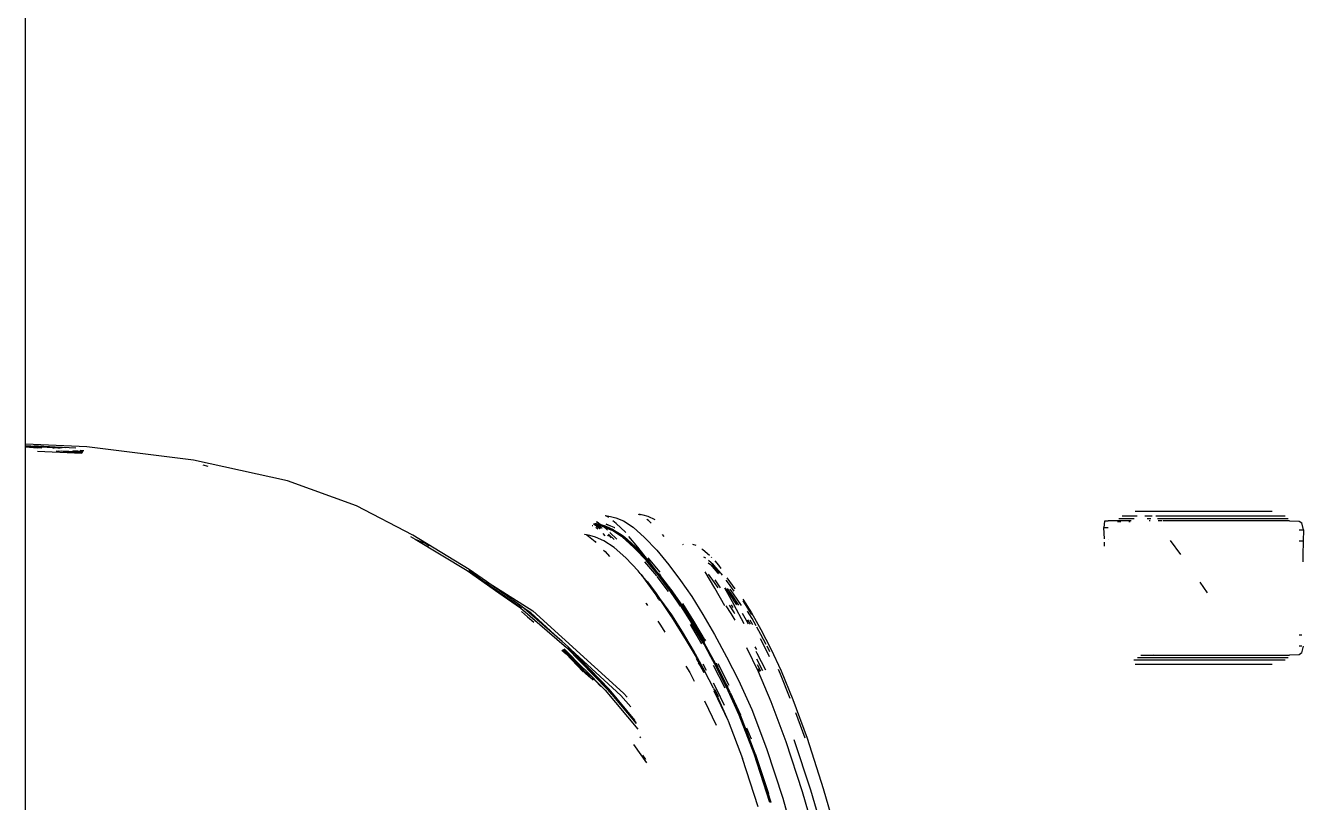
# Model space of a CAD drawing. Header units: millimetres. Extents: x -41292 to 298682, y -22072 to 33155.
# Drawn here: x 26074.7 to 26446, y 12068.3 to 12294.2 of the extents above; entities that cross this region are included whole.
import ezdxf

# ---------------------------------------------------------------- set-up
doc = ezdxf.new("R2010")
doc.units = ezdxf.units.MM

# ---------------------------------------------------------------- blocks, each defined once
blk = doc.blocks.new('AHSISHEUD')
for p, q in [((26702.05, 29820.53), (26702.05, 30274.41)), ((26719.83, 29819.85), (26702.05, 29820.53)), ((26702.05, 29820.07), (26702.05, 29820.53)), ((26711.46, 29819.5), (26702.05, 29820.07)), ((26706.41, 29819.76), (26702.05, 29820.07)), ((26702.05, 29820.04), (26702.05, 29820.07)), ((26702.05, 29820.04), (26706.41, 29819.76)), ((26702.05, 29819.83), (26702.05, 29820.04)), ((26702.05, 29819.83), (26706.78, 29819.53)), ((26702.05, 29819.81), (26702.05, 29819.83)), ((26702.05, 29819.81), (26705.52, 29819.54)), ((26702.05, 29345.12), (26702.05, 29819.81)), ((26702.22, 29820.13), (26711.46, 29819.5)), ((26705.8, 29819.99), (26704.57, 29820.04)), ((26713.7, 29819.49), (26705.8, 29819.99)), ((26712.08, 29819.5), (26705.8, 29819.99)), ((26709.93, 29819.51), (26706.41, 29819.76)), ((26709.93, 29819.51), (26710.35, 29819.51)), ((26710.86, 29819.8), (26716.62, 29819.47)), ((26711.46, 29819.5), (26712.08, 29819.5)), ((26712.72, 29819.49), (26712.08, 29819.5)), ((26750.83, 29815.95), (26719.83, 29819.85)), ((26718.38, 29817.84), (26705.47, 29818.42)), ((26710.95, 29818.6), (26712.99, 29818.5)), ((26711.7, 29818.62), (26712.99, 29818.5)), ((26712.62, 29818.65), (26718.71, 29818.36)), ((26712.99, 29818.5), (26718.49, 29818.01)), ((26712.99, 29818.5), (26718.64, 29818.25)), ((26715.82, 29818.75), (26718.81, 29818.52)), ((26717.94, 29818.82), (26718.96, 29818.75)), ((26778.13, 29809.95), (26750.83, 29815.95)), ((26750.41, 29815.19), (26750.44, 29815.19)), ((26753.6, 29814.55), (26755, 29814.23)), ((26798.23, 29802.65), (26778.13, 29809.95)), ((26814.53, 29794.15), (26798.23, 29802.65)), ((27029.15, 29800.96), (27024.45, 29800.96)), ((27064.25, 29800.96), (27029.22, 29800.96)), ((26867.13, 29797.35), (26867.03, 29797.35)), ((26867.03, 29797.35), (26867.23, 29797.25)), ((26867.33, 29797.25), (26867.13, 29797.35)), ((26867.23, 29797.25), (26867.13, 29797.25)), ((26867.23, 29797.25), (26867.33, 29797.25)), ((26867.33, 29797.55), (26867.63, 29797.55)), ((26867.33, 29797.25), (26867.38, 29797.22)), ((26867.43, 29797.25), (26867.38, 29797.22)), ((26867.38, 29797.22), (26867.43, 29797.15)), ((26867.43, 29797.45), (26867.73, 29797.45)), ((26867.63, 29797.25), (26867.43, 29797.25)), ((26867.53, 29797.15), (26867.43, 29797.15)), ((26867.53, 29797.15), (26867.73, 29797.15)), ((26867.53, 29797.15), (26868.33, 29796.65)), ((26867.53, 29797.15), (26868.03, 29796.75)), ((26867.73, 29797.45), (26867.63, 29797.55)), ((26867.63, 29797.55), (26867.93, 29797.55)), ((26867.63, 29797.25), (26867.73, 29797.15)), ((26867.93, 29797.25), (26867.63, 29797.25)), ((26868.03, 29797.15), (26867.63, 29797.25)), ((26867.78, 29797.45), (26867.73, 29797.45)), ((26867.73, 29797.15), (26867.78, 29797.15)), ((26867.93, 29797.32), (26867.78, 29797.45)), ((26867.78, 29797.45), (26867.93, 29797.45)), ((26867.93, 29797.35), (26867.78, 29797.45)), ((26867.78, 29797.15), (26867.8, 29797.13)), ((26868.03, 29797.15), (26867.8, 29797.13)), ((26868.4, 29797), (26867.8, 29797.13)), ((26867.8, 29797.13), (26868.53, 29796.65)), ((26867.83, 29797.95), (26868.13, 29797.95)), ((26867.93, 29797.55), (26868.83, 29797.35)), ((26867.93, 29797.25), (26868.15, 29797.2)), ((26868.23, 29797.12), (26868.03, 29797.15)), ((26868.13, 29797.95), (26869.03, 29797.35)), ((26868.23, 29797.12), (26868.15, 29797.2)), ((26868.83, 29797.05), (26868.15, 29797.2)), ((26868.16, 29797.42), (26868.93, 29797.25)), ((26868.25, 29797.1), (26868.23, 29797.12)), ((26868.3, 29797.1), (26868.25, 29797.1)), ((26868.33, 29797.08), (26868.3, 29797.1)), ((26868.53, 29797.05), (26868.33, 29797.08)), ((26868.4, 29797), (26868.33, 29797.08)), ((26868.48, 29796.98), (26868.4, 29797)), ((26868.65, 29797.01), (26868.53, 29797.05)), ((26868.93, 29796.95), (26868.65, 29797.01)), ((26868.83, 29797.35), (26869.15, 29797.25)), ((26869.71, 29796.77), (26868.83, 29797.05)), ((26868.93, 29797.25), (26869.28, 29797.14)), ((26869.03, 29797.35), (26869.15, 29797.25)), ((26869.15, 29797.25), (26870.43, 29796.85)), ((26869.15, 29797.25), (26869.28, 29797.14)), ((26869.28, 29797.14), (26870.53, 29796.75)), ((26869.28, 29797.14), (26869.71, 29796.77)), ((26870.53, 29799.75), (26870.63, 29799.85)), ((26870.83, 29799.65), (26870.53, 29799.75)), ((26870.63, 29799.85), (26871.03, 29799.75)), ((26872.13, 29796.71), (26870.73, 29797.35)), ((26871.49, 29799.25), (26870.83, 29799.65)), ((26872.13, 29796.71), (26870.83, 29797.25)), ((26871.03, 29799.75), (26872.03, 29799.55)), ((26872.03, 29799.55), (26873.53, 29799.15)), ((26873.63, 29797.55), (26872.71, 29798.32)), ((26873.53, 29799.15), (26875.83, 29798.25)), ((26876.33, 29794.95), (26873.63, 29797.55)), ((26875.83, 29798.25), (26878.63, 29796.45)), ((26880.23, 29800.25), (26880.63, 29800.25)), ((26880.23, 29800.15), (26880.23, 29800.25)), ((26880.53, 29800.05), (26880.23, 29800.15)), ((26880.7, 29799.96), (26880.53, 29800.05)), ((26880.63, 29800.25), (26881.43, 29800.05)), ((26881.43, 29800.05), (26882.83, 29799.65)), ((26883.03, 29798.35), (26882.56, 29798.7)), ((26882.83, 29799.65), (26884.93, 29798.65)), ((26883.83, 29797.62), (26883.03, 29798.35)), ((27015.55, 29798.16), (27015.35, 29796.36)), ((27016.65, 29798.26), (27015.55, 29798.16)), ((27016.65, 29798.16), (27015.55, 29798.16)), ((27023.33, 29798.26), (27016.65, 29798.26)), ((27020.25, 29797.96), (27019.35, 29797.96)), ((27019.75, 29798.96), (27024.15, 29798.96)), ((27020.65, 29799.76), (27025.08, 29799.76)), ((27022.98, 29797.96), (27022.65, 29797.96)), ((27027.26, 29799.76), (27029.41, 29799.76)), ((27027.97, 29798.96), (27029.03, 29798.96)), ((27028.79, 29798.26), (27028.56, 29798.26)), ((27030.42, 29799.76), (27068.05, 29799.76)), ((27030.9, 29798.96), (27031.91, 29798.96)), ((27032.22, 29798.26), (27031.15, 29798.26)), ((27031.97, 29798.96), (27068.95, 29798.96)), ((27069.25, 29798.26), (27032.51, 29798.26)), ((27069.25, 29798.26), (27072.15, 29798.16)), ((27072.15, 29798.16), (27072.85, 29797.66)), ((27073.35, 29795.66), (27072.85, 29797.66)), ((26813.93, 29793.75), (26815.22, 29792.99)), ((26830.93, 29784.15), (26814.53, 29794.15)), ((26864.53, 29794.35), (26864.43, 29794.45)), ((26865.03, 29794.25), (26864.53, 29794.35)), ((26866.03, 29794.05), (26865.03, 29794.25)), ((26865.03, 29794.25), (26865.63, 29793.85)), ((26865.63, 29793.85), (26867.53, 29792.25)), ((26867.63, 29793.55), (26866.03, 29794.05)), ((26866.83, 29796.85), (26866.63, 29796.85)), ((26870.03, 29792.45), (26867.63, 29793.55)), ((26868.31, 29795.88), (26867.73, 29796.35)), ((26868.03, 29796.75), (26868.13, 29796.65)), ((26868.03, 29796.75), (26868.33, 29796.65)), ((26868.13, 29796.65), (26868.22, 29796.62)), ((26868.22, 29796.62), (26868.33, 29796.55)), ((26868.33, 29796.65), (26868.45, 29796.55)), ((26868.33, 29796.65), (26868.64, 29796.56)), ((26868.33, 29796.55), (26868.94, 29796.06)), ((26868.33, 29796.55), (26868.45, 29796.55)), ((26868.45, 29796.55), (26869.01, 29796.08)), ((26868.45, 29796.55), (26868.78, 29796.45)), ((26868.53, 29796.95), (26868.48, 29796.98)), ((26868.63, 29796.85), (26868.53, 29796.95)), ((26868.63, 29796.95), (26868.53, 29796.95)), ((26868.53, 29796.65), (26868.64, 29796.56)), ((26870.02, 29796.52), (26868.63, 29796.95)), ((26869.22, 29796.38), (26868.63, 29796.85)), ((26868.64, 29796.56), (26868.73, 29796.55)), ((26868.64, 29796.56), (26868.78, 29796.45)), ((26868.73, 29796.55), (26868.76, 29796.52)), ((26868.76, 29796.52), (26868.89, 29796.41)), ((26868.76, 29796.52), (26869.22, 29796.38)), ((26868.78, 29796.45), (26868.89, 29796.41)), ((26868.89, 29796.41), (26869.22, 29796.14)), ((26868.89, 29796.41), (26869.18, 29796.13)), ((26868.89, 29796.41), (26869.36, 29796.26)), ((26869.84, 29796.66), (26868.93, 29796.95)), ((26869.36, 29796.26), (26869.22, 29796.38)), ((26869.22, 29796.38), (26869.63, 29796.25)), ((26869.44, 29796.2), (26869.36, 29796.26)), ((26869.44, 29796.2), (26869.51, 29796.22)), ((26870.43, 29796.55), (26869.71, 29796.77)), ((26869.71, 29796.77), (26869.84, 29796.66)), ((26869.89, 29796.62), (26869.84, 29796.66)), ((26870.13, 29796.55), (26869.89, 29796.62)), ((26869.89, 29796.62), (26870.02, 29796.52)), ((26870.49, 29793.96), (26869.92, 29794.56)), ((26870.23, 29796.45), (26870.02, 29796.52)), ((26870.02, 29796.52), (26870.93, 29795.75)), ((26872.43, 29795.55), (26870.13, 29796.55)), ((26870.53, 29796.45), (26870.13, 29796.55)), ((26872.39, 29795.51), (26870.23, 29796.45)), ((26870.43, 29796.85), (26871.73, 29796.23)), ((26872.73, 29795.55), (26870.43, 29796.55)), ((26870.53, 29796.75), (26871.73, 29796.23)), ((26872.83, 29795.45), (26870.53, 29796.45)), ((26870.93, 29795.75), (26871.12, 29795.57)), ((26871.17, 29794.11), (26871.4, 29793.88)), ((26871.31, 29794.27), (26872.22, 29793.36)), ((26873.04, 29792.84), (26871.44, 29794.44)), ((26871.73, 29796.23), (26872.75, 29795.78)), ((26871.73, 29796.23), (26872.73, 29795.75)), ((26871.82, 29794.89), (26873.83, 29792.95)), ((26871.97, 29795.08), (26872.03, 29795.05)), ((26873.09, 29796.31), (26872.13, 29796.71)), ((26875.24, 29793.73), (26872.43, 29795.55)), ((26872.73, 29795.75), (26874.63, 29794.61)), ((26872.83, 29795.45), (26872.73, 29795.55)), ((26875.73, 29793.65), (26872.83, 29795.45)), ((26873.13, 29796.25), (26873.09, 29796.31)), ((26873.23, 29796.25), (26873.13, 29796.25)), ((26874.63, 29794.61), (26875.73, 29793.91)), ((26874.63, 29794.61), (26875.73, 29793.95)), ((26875.4, 29793.63), (26875.24, 29793.73)), ((26875.43, 29793.65), (26875.24, 29793.73)), ((26878.83, 29790.55), (26875.43, 29793.65)), ((26875.73, 29793.95), (26875.73, 29793.91)), ((26875.73, 29793.91), (26875.83, 29793.85)), ((26875.83, 29793.55), (26875.73, 29793.65)), ((26875.83, 29793.85), (26876.03, 29793.67)), ((26876.13, 29793.29), (26875.83, 29793.55)), ((26876.03, 29793.67), (26879.13, 29790.85)), ((26876.03, 29793.67), (26879.03, 29790.85)), ((26876.48, 29794.76), (26876.33, 29794.95)), ((26879.93, 29790.65), (26877.31, 29793.78)), ((26878.63, 29796.45), (26881.93, 29793.45)), ((26881.93, 29793.45), (26885.43, 29789.75)), ((26887.59, 29793.72), (26887.07, 29794.31)), ((27015.53, 29793.09), (27015.35, 29796.36)), ((27015.35, 29796.36), (27016.65, 29796.36)), ((27072.15, 29795.66), (27072.85, 29795.66)), ((27072.9, 29795.66), (27073.35, 29795.66)), ((27073.35, 29795.66), (27073.25, 29792.36)), ((26815.22, 29792.99), (26818.32, 29791.65)), ((26815.22, 29792.99), (26830.33, 29783.85)), ((26818.32, 29791.65), (26819.32, 29791.02)), ((26867.53, 29792.25), (26867.75, 29792.02)), ((26870.01, 29789.77), (26870.43, 29789.35)), ((26873.03, 29790.55), (26870.03, 29792.45)), ((26876.43, 29787.55), (26873.03, 29790.55)), ((26879.13, 29790.55), (26876.13, 29793.29)), ((26879.23, 29790.55), (26878.38, 29791.3)), ((26878.89, 29790.49), (26878.83, 29790.55)), ((26878.93, 29790.45), (26878.89, 29790.49)), ((26879.11, 29790.25), (26878.93, 29790.45)), ((26879.03, 29790.85), (26882.63, 29787.05)), ((26882.43, 29786.75), (26879.11, 29790.25)), ((26879.13, 29790.85), (26882.73, 29787.05)), ((26882.63, 29786.85), (26879.13, 29790.55)), ((26882.63, 29786.85), (26879.23, 29790.55)), ((26882.73, 29787.05), (26879.93, 29790.65)), ((26885.43, 29789.75), (26888.93, 29785.45)), ((26893.03, 29791.45), (26893.19, 29791.5)), ((26893.03, 29791.42), (26893.03, 29791.45)), ((26895.8, 29791.51), (26896.77, 29791.17)), ((26898.5, 29790.14), (26898.83, 29789.95)), ((26898.83, 29789.95), (26900.74, 29788.28)), ((27015.59, 29790.93), (27015.56, 29792.13)), ((27016.58, 29792.86), (27016.65, 29792.86)), ((27034.63, 29792.55), (27037.63, 29788.45)), ((27072.85, 29792.36), (27072.15, 29792.36)), ((27073.25, 29792.36), (27072.99, 29792.36)), ((27073.25, 29792.36), (27073.15, 29788.26)), ((26870.43, 29789.35), (26871.67, 29787.94)), ((26880.03, 29783.75), (26876.43, 29787.55)), ((26881.93, 29786.35), (26885.33, 29782.25)), ((26882.43, 29786.65), (26882.37, 29786.71)), ((26883.99, 29784.82), (26882.43, 29786.75)), ((26883.99, 29784.82), (26882.43, 29786.65)), ((26882.63, 29787.05), (26885.03, 29784.08)), ((26882.73, 29786.75), (26882.63, 29786.85)), ((26882.73, 29787.05), (26883.1, 29786.59)), ((26883.29, 29786.05), (26882.73, 29786.75)), ((26886.43, 29783.35), (26882.93, 29787.55)), ((26883.3, 29786.4), (26883.1, 29786.59)), ((26886.07, 29782.62), (26883.29, 29786.05)), ((26885.59, 29783.29), (26883.29, 29786.05)), ((26899.07, 29787.81), (26899.59, 29787.49)), ((26900.37, 29786.12), (26901.03, 29785.55)), ((26901.93, 29785.45), (26900.52, 29786.72)), ((26901.26, 29787.8), (26901.39, 29787.66)), ((26902.28, 29786.65), (26903.43, 29785.35)), ((27073.15, 29788.26), (27073.15, 29786.32)), ((26830.33, 29783.85), (26839.57, 29777.35)), ((26830.73, 29783.85), (26830.93, 29783.75)), ((26835.94, 29780.6), (26830.93, 29784.15)), ((26830.93, 29783.75), (26834.01, 29781.81)), ((26830.93, 29783.75), (26846.13, 29772.95)), ((26880.66, 29782.98), (26880.03, 29783.75)), ((26880.66, 29782.98), (26880.83, 29782.75)), ((26880.83, 29782.75), (26880.93, 29782.65)), ((26880.93, 29782.65), (26882.07, 29781.05)), ((26882.27, 29781.05), (26880.93, 29782.65)), ((26885.93, 29782.55), (26883.99, 29784.82)), ((26885.83, 29782.55), (26883.99, 29784.82)), ((26885.03, 29784.08), (26886.03, 29782.85)), ((26885.59, 29783.29), (26885.03, 29784.08)), ((26885.43, 29782.15), (26888.73, 29777.75)), ((26886.13, 29782.65), (26885.59, 29783.29)), ((26886.07, 29782.62), (26885.59, 29783.29)), ((26889.13, 29778.15), (26885.83, 29782.55)), ((26889.13, 29778.15), (26885.93, 29782.55)), ((26886.03, 29782.85), (26886.13, 29782.65)), ((26886.13, 29782.55), (26886.07, 29782.62)), ((26886.08, 29782.91), (26886.13, 29782.85)), ((26886.13, 29782.85), (26886.52, 29782.34)), ((26888.68, 29779.25), (26886.13, 29782.65)), ((26886.13, 29782.65), (26889.44, 29778.46)), ((26888.33, 29779.45), (26886.13, 29782.55)), ((26888.68, 29779.25), (26886.13, 29782.55)), ((26888.93, 29785.45), (26892.33, 29780.95)), ((26902.33, 29778.75), (26899.53, 29783.45)), ((26900.39, 29782.75), (26902.13, 29780.35)), ((26901.03, 29785.55), (26903.23, 29783.05)), ((26901.43, 29785.45), (26903.73, 29783.05)), ((26904.13, 29782.95), (26901.93, 29785.45)), ((26903.23, 29783.05), (26903.34, 29782.91)), ((26903.43, 29785.35), (26904.11, 29784.47)), ((26904.5, 29782.47), (26904.13, 29782.95)), ((26835.94, 29780.6), (26849.42, 29772.15)), ((26846.33, 29773.25), (26835.94, 29780.6)), ((26882.07, 29781.05), (26885.13, 29776.75)), ((26882.07, 29781.05), (26885.13, 29776.85)), ((26882.27, 29781.05), (26882.71, 29780.51)), ((26882.71, 29780.51), (26885.33, 29777.05)), ((26883.43, 29779.65), (26882.71, 29780.51)), ((26882.71, 29780.51), (26885.33, 29776.85)), ((26885.33, 29777.05), (26883.43, 29779.65)), ((26889.13, 29778.15), (26888.33, 29779.45)), ((26889.43, 29778.25), (26888.68, 29779.25)), ((26889.44, 29778.46), (26889.53, 29778.35)), ((26892.33, 29780.95), (26895.63, 29776.25)), ((26902.13, 29780.35), (26903.2, 29778.78)), ((26905.23, 29773.55), (26902.33, 29778.75)), ((26903.97, 29778.81), (26902.39, 29781.1)), ((26905.13, 29778.85), (26907.83, 29773.95)), ((26906.83, 29776.65), (26905.3, 29778.8)), ((26906.33, 29780.15), (26905.62, 29781.05)), ((26905.83, 29781.75), (26908.13, 29778.55)), ((26905.9, 29778.64), (26907.13, 29776.85)), ((26907.95, 29777.86), (26906.33, 29780.15)), ((26906.64, 29778.44), (26906.68, 29778.43)), ((27045.43, 29777.35), (27043.33, 29780.45)), ((26841.46, 29776.17), (26839.57, 29777.35)), ((26839.57, 29777.35), (26845.83, 29772.95)), ((26885.13, 29776.85), (26886.29, 29775.09)), ((26885.13, 29776.75), (26885.87, 29775.64)), ((26885.33, 29777.05), (26885.43, 29776.85)), ((26886.08, 29776.08), (26885.33, 29777.05)), ((26885.33, 29776.85), (26889.63, 29770.45)), ((26885.43, 29776.85), (26889.63, 29770.45)), ((26889.73, 29770.55), (26885.43, 29776.85)), ((26886.63, 29775.35), (26886.08, 29776.08)), ((26889.83, 29770.95), (26886.63, 29775.35)), ((26889.83, 29770.55), (26886.63, 29775.35)), ((26889.23, 29778.05), (26889.13, 29778.15)), ((26890.03, 29776.9), (26889.23, 29778.05)), ((26889.53, 29778.15), (26889.43, 29778.25)), ((26889.53, 29778.35), (26892.73, 29773.75)), ((26889.53, 29778.35), (26892.63, 29773.75)), ((26892.63, 29773.65), (26889.53, 29778.15)), ((26890.07, 29776.84), (26890.03, 29776.9)), ((26890.13, 29776.75), (26890.07, 29776.84)), ((26892.38, 29773.51), (26890.13, 29776.75)), ((26892.32, 29773.46), (26890.13, 29776.75)), ((26892.43, 29773.55), (26890.13, 29776.75)), ((26895.63, 29776.25), (26898.83, 29771.05)), ((26906.68, 29778.43), (26907.63, 29777.05)), ((26908.74, 29773.82), (26906.83, 29776.65)), ((26907.13, 29776.85), (26909.22, 29773.75)), ((26907.63, 29777.05), (26909.93, 29773.65)), ((26910.43, 29775.55), (26912.93, 29771.55)), ((26910.43, 29775.05), (26912.93, 29771.05)), ((26845.83, 29772.95), (26859.23, 29761.45)), ((26846.13, 29771.95), (26847.92, 29770.35)), ((26846.9, 29772.75), (26846.33, 29773.25)), ((26848.82, 29771.55), (26846.9, 29772.75)), ((26857.92, 29763.22), (26846.9, 29772.75)), ((26857.92, 29763.22), (26848.82, 29771.55)), ((26849.42, 29772.15), (26875.82, 29748.15)), ((26882.26, 29774.34), (26882.33, 29774.25)), ((26882.33, 29774.25), (26882.71, 29773.68)), ((26895.63, 29768.55), (26892.43, 29773.55)), ((26892.63, 29773.75), (26892.73, 29773.55)), ((26892.73, 29773.55), (26892.63, 29773.65)), ((26892.73, 29773.75), (26895.93, 29768.75)), ((26895.93, 29768.55), (26892.73, 29773.55)), ((26892.73, 29773.55), (26895.93, 29768.75)), ((26895.83, 29768.55), (26892.73, 29773.55)), ((26896.23, 29769.15), (26893.03, 29774.25)), ((26898.83, 29771.05), (26902.23, 29765.25)), ((26907.03, 29771.35), (26905.64, 29773.61)), ((26906.52, 29773.75), (26907.93, 29771.55)), ((26908.2, 29769.37), (26907.03, 29771.35)), ((26907.63, 29773.05), (26907.13, 29773.84)), ((26910.83, 29768.35), (26907.83, 29773.95)), ((26907.93, 29771.55), (26908.04, 29771.36)), ((26911.53, 29769.35), (26910.33, 29771.3)), ((26913.13, 29769.85), (26911.78, 29772.04)), ((26912.93, 29771.55), (26915.73, 29766.65)), ((26848.87, 29769.47), (26847.92, 29770.35)), ((26847.92, 29770.35), (26849.74, 29768.8)), ((26885.73, 29769.15), (26886.53, 29767.95)), ((26886.53, 29767.95), (26887.83, 29765.88)), ((26889.63, 29770.45), (26889.73, 29770.35)), ((26892.45, 29766.28), (26889.73, 29770.55)), ((26889.73, 29770.35), (26894.13, 29763.45)), ((26889.73, 29770.35), (26894.03, 29763.45)), ((26892.93, 29766.05), (26889.83, 29770.95)), ((26892.45, 29766.28), (26889.83, 29770.55)), ((26895.13, 29768.15), (26898.43, 29762.55)), ((26897.23, 29765.75), (26895.51, 29768.46)), ((26895.63, 29768.45), (26895.58, 29768.52)), ((26896.87, 29766.4), (26895.63, 29768.55)), ((26896.87, 29766.4), (26895.63, 29768.45)), ((26899.13, 29762.95), (26895.83, 29768.55)), ((26895.93, 29768.75), (26899.3, 29763.1)), ((26895.93, 29768.75), (26899.23, 29763.05)), ((26899.13, 29762.95), (26895.93, 29768.55)), ((26899.63, 29763.35), (26896.23, 29769.15)), ((26912.13, 29768.29), (26911.53, 29769.35)), ((26911.83, 29769.55), (26912.55, 29768.26)), ((26912.49, 29769.46), (26913.25, 29768.12)), ((26914.29, 29767.79), (26913.13, 29769.85)), ((26915.73, 29765.25), (26914.54, 29767.35)), ((26894.13, 29763.55), (26892.45, 29766.28)), ((26894.13, 29763.65), (26892.45, 29766.28)), ((26896.13, 29760.55), (26892.93, 29766.05)), ((26895.7, 29760.92), (26894.13, 29763.65)), ((26897.23, 29765.75), (26896.87, 29766.4)), ((26899, 29762.89), (26897.23, 29765.75)), ((26898.93, 29762.85), (26897.23, 29765.75)), ((26899.7, 29763.4), (26899.5, 29763.75)), ((26902.23, 29765.25), (26905.73, 29758.75)), ((26915.47, 29764.11), (26917.73, 29759.75)), ((26915.73, 29766.65), (26918.63, 29761.05)), ((26917.22, 29762.37), (26915.73, 29765.25)), ((27072.15, 29765.16), (27072.85, 29765.16)), ((26859.13, 29759.55), (26857.91, 29760.63)), ((26859.73, 29761.65), (26857.92, 29763.22)), ((26857.98, 29760.67), (26859.03, 29759.75)), ((26858.04, 29760.71), (26859.13, 29759.75)), ((26858.1, 29760.75), (26859.13, 29759.85)), ((26858.16, 29760.79), (26859.23, 29759.85)), ((26859.23, 29759.95), (26858.23, 29760.84)), ((26859.33, 29760.05), (26858.33, 29760.92)), ((26858.53, 29761.05), (26864.23, 29755.3)), ((26859.23, 29761.45), (26871.13, 29749.25)), ((26859.49, 29759.67), (26859.23, 29759.95)), ((26860.98, 29758.3), (26859.33, 29760.05)), ((26859.53, 29761.35), (26871.43, 29749.15)), ((26860.5, 29760.85), (26859.73, 29761.65)), ((26875.02, 29747.55), (26860.5, 29760.85)), ((26871.63, 29749.35), (26860.5, 29760.85)), ((26894.03, 29763.45), (26898.33, 29756.25)), ((26895.7, 29760.92), (26894.13, 29763.55)), ((26894.13, 29763.45), (26898.33, 29756.25)), ((26898.43, 29756.35), (26895.7, 29760.92)), ((26898.33, 29756.35), (26895.7, 29760.92)), ((26898.43, 29756.35), (26896.13, 29760.55)), ((26899.18, 29762.4), (26898.93, 29762.85)), ((26899.23, 29762.85), (26899.13, 29762.95)), ((26901.16, 29758.78), (26899.18, 29762.4)), ((26902.63, 29756.65), (26899.23, 29762.85)), ((26902.53, 29756.65), (26899.23, 29762.85)), ((26915.03, 29754.35), (26911.63, 29761.35)), ((26914.53, 29760.85), (26914.08, 29761.68)), ((26914.25, 29760.35), (26914.53, 29759.85)), ((26918.34, 29760.22), (26917.52, 29761.8)), ((26918.63, 29761.05), (26921.63, 29754.65)), ((27072.85, 29761.86), (27072.15, 29761.86)), ((27072.85, 29759.86), (27073.35, 29761.86)), ((26859.03, 29759.75), (26864.11, 29754.36)), ((26859.13, 29759.85), (26865.06, 29753.57)), ((26859.13, 29759.75), (26865.06, 29753.57)), ((26859.23, 29759.85), (26865.81, 29752.93)), ((26866.27, 29752.55), (26859.49, 29759.67)), ((26860.98, 29758.3), (26859.49, 29759.67)), ((26866.94, 29751.99), (26860.98, 29758.3)), ((26864.23, 29755.3), (26860.98, 29758.3)), ((26896.87, 29758.25), (26898.13, 29756.15)), ((26897.52, 29757.03), (26898.03, 29756.15)), ((26899.38, 29754.44), (26898.33, 29756.35)), ((26898.33, 29756.25), (26899.34, 29754.41)), ((26899.43, 29754.55), (26898.43, 29756.35)), ((26898.83, 29756.75), (26899.84, 29754.87)), ((26902.29, 29756.63), (26901.16, 29758.78)), ((26902.33, 29756.65), (26901.16, 29758.78)), ((26901.83, 29756.35), (26905.23, 29749.75)), ((26905.73, 29749.95), (26902.33, 29756.65)), ((26904.59, 29752.77), (26902.53, 29756.65)), ((26902.63, 29756.85), (26905.27, 29751.51)), ((26904.59, 29752.77), (26902.63, 29756.65)), ((26902.7, 29756.9), (26902.73, 29756.85)), ((26902.73, 29756.85), (26903.23, 29755.87)), ((26906.53, 29750.45), (26903.33, 29756.74)), ((26905.73, 29758.75), (26909.23, 29751.95)), ((26914.53, 29759.85), (26917.01, 29754.95)), ((26916.23, 29754.72), (26914.55, 29758.03)), ((26915.71, 29754.56), (26914.76, 29756.44)), ((26917.73, 29759.75), (26918.15, 29758.85)), ((27068.05, 29757.76), (27024.07, 29757.76)), ((27064.25, 29756.56), (27024.45, 29756.56)), ((27025.17, 29758.56), (27068.95, 29758.56)), ((27026.13, 29759.26), (27069.25, 29759.26)), ((27029.89, 29759.56), (27029.86, 29759.56)), ((27072.15, 29759.36), (27069.25, 29759.26)), ((27072.85, 29759.86), (27072.15, 29759.36)), ((26864.23, 29755.3), (26864.32, 29755.21)), ((26864.32, 29755.21), (26869.19, 29750.09)), ((26864.32, 29755.21), (26870.43, 29749.05)), ((26893.9, 29756.03), (26895.03, 29754.15)), ((26895.03, 29754.15), (26896.34, 29751.67)), ((26898.03, 29756.15), (26899.1, 29754.21)), ((26898.13, 29756.15), (26899.15, 29754.25)), ((26899.45, 29754.5), (26899.43, 29754.55)), ((26901.89, 29749.6), (26899.45, 29754.5)), ((26905.27, 29751.51), (26904.59, 29752.77)), ((26914.89, 29755.38), (26915.36, 29754.45)), ((26918.73, 29745.65), (26915.03, 29754.35)), ((26921.43, 29753.75), (26920.81, 29755.04)), ((26924.24, 29746.62), (26921.43, 29753.75)), ((26921.63, 29754.65), (26925.03, 29746.35)), ((26870.43, 29749.05), (26879.94, 29737.72)), ((26871.13, 29749.25), (26872.3, 29747.85)), ((26871.43, 29749.15), (26873.2, 29747.02)), ((26879.11, 29740.37), (26871.63, 29749.35)), ((26901.85, 29751.16), (26902.73, 29749.55)), ((26901.89, 29749.6), (26902.13, 29749.15)), ((26902.04, 29748.82), (26906.13, 29740.35)), ((26902.63, 29748.15), (26902.13, 29749.15)), ((26903.34, 29747.13), (26902.37, 29749.17)), ((26902.73, 29749.55), (26905.05, 29744.68)), ((26905.53, 29751.05), (26905.27, 29751.51)), ((26905.84, 29750.41), (26905.53, 29751.05)), ((26909.43, 29741.75), (26905.73, 29749.95)), ((26906.03, 29750.05), (26905.84, 29750.41)), ((26905.84, 29750.41), (26906.03, 29750.15)), ((26906.03, 29750.15), (26906.03, 29750.05)), ((26906.23, 29749.6), (26906.03, 29750.05)), ((26906.8, 29748.41), (26906.23, 29749.6)), ((26909.23, 29751.95), (26913.03, 29743.45)), ((26872.37, 29747.79), (26872.3, 29747.85)), ((26872.37, 29747.79), (26879.42, 29739.37)), ((26873.82, 29746.45), (26873.2, 29747.02)), ((26873.2, 29747.02), (26879.33, 29739.67)), ((26877.91, 29744.2), (26875.02, 29747.55)), ((26875.82, 29748.15), (26876.8, 29747.02)), ((26877.13, 29746.64), (26877.16, 29746.61)), ((26899.3, 29745.96), (26902.74, 29738.83)), ((26903.02, 29747.59), (26902.48, 29748.72)), ((26902.55, 29748.47), (26902.83, 29747.87)), ((26902.63, 29748.15), (26906.13, 29740.35)), ((26906.8, 29748.41), (26909.73, 29741.85)), ((26909.53, 29741.75), (26907.06, 29747.22)), ((26923.03, 29734.05), (26918.73, 29745.65)), ((26925.03, 29746.35), (26929.13, 29735.05)), ((26913.73, 29730.55), (26909.43, 29741.75)), ((26910.76, 29738.46), (26909.53, 29741.75)), ((26909.73, 29741.75), (26909.73, 29741.85)), ((26914.03, 29730.65), (26909.73, 29741.75)), ((26913.93, 29730.65), (26909.73, 29741.75)), ((26913.03, 29743.45), (26917.33, 29732.05)), ((26925.76, 29742.58), (26928.51, 29735.15)), ((26906.13, 29740.35), (26906.23, 29740.15)), ((26906.23, 29740.15), (26910.33, 29729.15)), ((26912.95, 29734.82), (26911.61, 29737.97)), ((26880.53, 29735.46), (26880.73, 29735.22)), ((26880.6, 29735.51), (26880.66, 29735.43)), ((26927.83, 29719.45), (26923.03, 29734.05)), ((26925.23, 29734.75), (26930.13, 29720.05)), ((26929.13, 29735.05), (26933.83, 29720.45)), ((26882.55, 29727.97), (26878.79, 29733.26)), ((26918.33, 29716.35), (26913.73, 29730.55)), ((26918.63, 29716.45), (26913.93, 29730.65)), ((26914.03, 29730.65), (26917.89, 29718.99)), ((26914.03, 29730.65), (26918.63, 29716.45)), ((26917.33, 29732.05), (26922.03, 29717.65)), ((26882.31, 29728.85), (26881.41, 29730.16)), ((26914.93, 29715.15), (26910.33, 29729.15)), ((26932.93, 29701.65), (26927.83, 29719.45)), ((26930.13, 29720.05), (26935.33, 29702.15)), ((26933.83, 29720.45), (26939.03, 29702.45)), ((26918.63, 29716.35), (26918.63, 29716.45)), ((26922.03, 29717.65), (26927.03, 29700.05))]:
    blk.add_line(p, q)

msp = doc.modelspace()

# ---------------------------------------------------------------- block references
msp.add_blockref('AHSISHEUD', (-627.37, -17648.09))

doc.saveas('drawing.dxf')
